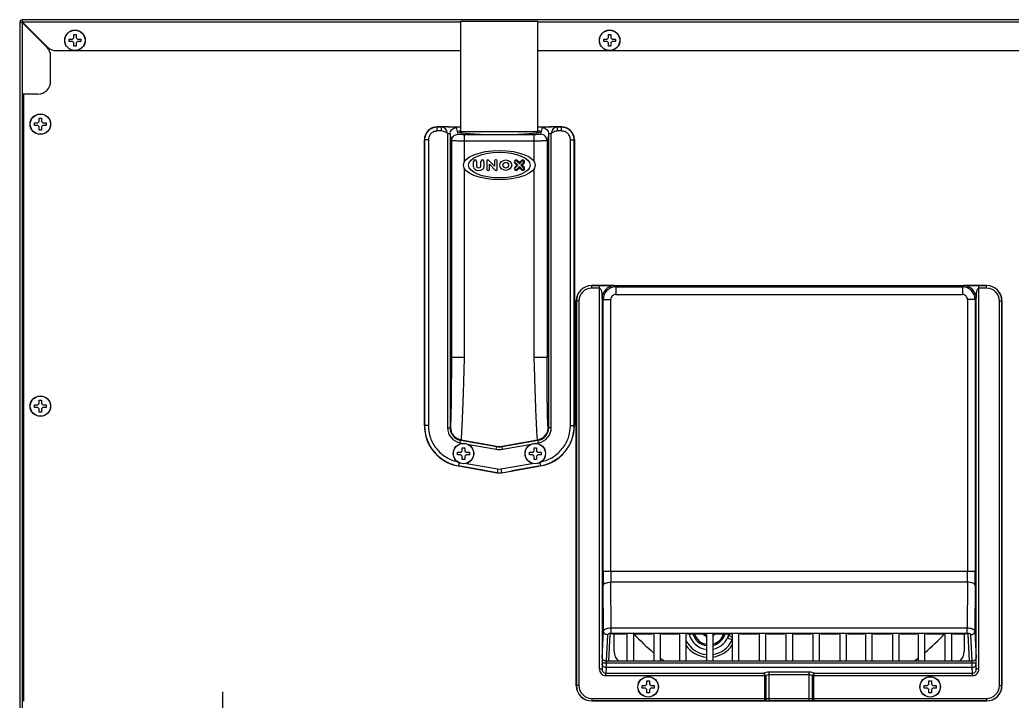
# Model space of a CAD drawing. Header units: millimetres. Extents: x 406 to 4339, y 342 to 2993.
# Drawn here: x 405.9 to 792.9, y 1710 to 1975.8 of the extents above; entities that cross this region are included whole.
import ezdxf

# ---------------------------------------------------------------- set-up
doc = ezdxf.new("R2010")
doc.units = ezdxf.units.MM
doc.header["$LTSCALE"] = 256.666667
doc.layers.get('0').update_dxf_attribs({"linetype": 'CONTINUOUS'})
doc.layers.add('ASSI', color=7, linetype='CONTINUOUS')
doc.layers.add('GEOM', color=7, linetype='CONTINUOUS')

msp = doc.modelspace()

# ---------------------------------------------------------------- linework, layer by layer
at = {"color": 7, "linetype": 'Continuous'}
for p, q in [((405.89, 1974.87), (405.89, 1574.67)), ((405.89, 1974.87), (406.08, 1974.87)), ((406.08, 1974.87), (406.71, 1974.87)), ((406.79, 1975.77), (406.79, 1975.58)), ((1004.99, 1975.77), (406.79, 1975.77)), ((406.79, 1975.58), (406.79, 1974.95)), ((416.43, 1965.13), (406.79, 1974.77)), ((406.89, 1974.87), (416.53, 1965.23)), ((577.89, 1931.79), (577.89, 1975.27)), ((577.89, 1975.27), (607.89, 1975.27)), ((607.89, 1931.79), (607.89, 1975.27)), ((426.89, 1968.77), (426.89, 1970.07)), ((426.89, 1970.07), (427.89, 1970.07)), ((427.89, 1970.07), (427.89, 1968.77)), ((635.39, 1968.77), (635.39, 1970.07)), ((635.39, 1970.07), (636.39, 1970.07)), ((636.39, 1970.07), (636.39, 1968.77)), ((425.09, 1967.27), (425.09, 1968.27)), ((425.09, 1968.27), (426.39, 1968.27)), ((426.39, 1967.27), (425.09, 1967.27)), ((426.39, 1968.27), (426.89, 1968.77)), ((426.89, 1966.77), (426.39, 1967.27)), ((426.89, 1965.47), (426.89, 1966.77)), ((427.89, 1968.77), (428.39, 1968.27)), ((428.39, 1967.27), (427.89, 1966.77)), ((427.89, 1966.77), (427.89, 1965.47)), ((428.39, 1968.27), (429.69, 1968.27)), ((429.69, 1967.27), (428.39, 1967.27)), ((429.69, 1968.27), (429.69, 1967.27)), ((633.59, 1967.27), (633.59, 1968.27)), ((633.59, 1968.27), (634.89, 1968.27)), ((634.89, 1967.27), (633.59, 1967.27)), ((634.89, 1968.27), (635.39, 1968.77)), ((635.39, 1966.77), (634.89, 1967.27)), ((635.39, 1965.47), (635.39, 1966.77)), ((636.39, 1968.77), (636.89, 1968.27)), ((636.89, 1967.27), (636.39, 1966.77)), ((636.39, 1966.77), (636.39, 1965.47)), ((636.89, 1968.27), (638.19, 1968.27)), ((638.19, 1967.27), (636.89, 1967.27)), ((638.19, 1968.27), (638.19, 1967.27)), ((420.06, 1963.77), (577.89, 1963.77)), ((427.89, 1965.47), (426.89, 1965.47)), ((607.89, 1963.77), (991.72, 1963.77)), ((636.39, 1965.47), (635.39, 1965.47)), ((417.89, 1951.77), (417.89, 1961.6)), ((407.17, 1946.77), (407.17, 1941.17)), ((412.89, 1946.77), (407.17, 1946.77)), ((407.39, 1941.17), (407.17, 1941.17)), ((407.39, 1709.97), (407.39, 1936.1)), ((411.59, 1934.57), (411.59, 1935.57)), ((411.59, 1935.57), (412.89, 1935.57)), ((412.89, 1935.57), (413.39, 1936.07)), ((413.39, 1936.07), (413.39, 1937.37)), ((413.39, 1937.37), (414.39, 1937.37)), ((414.39, 1937.37), (414.39, 1936.07)), ((414.39, 1936.07), (414.89, 1935.57)), ((414.89, 1935.57), (416.19, 1935.57)), ((416.19, 1935.57), (416.19, 1934.57)), ((412.89, 1934.57), (411.59, 1934.57)), ((413.39, 1934.07), (412.89, 1934.57)), ((413.39, 1932.77), (413.39, 1934.07)), ((414.39, 1932.77), (413.39, 1932.77)), ((414.89, 1934.57), (414.39, 1934.07)), ((414.39, 1934.07), (414.39, 1932.77)), ((416.19, 1934.57), (414.89, 1934.57)), ((572.66, 1934.03), (568.63, 1934.03)), ((573.17, 1934.1), (573.16, 1934.06)), ((612.61, 1934.1), (612.62, 1934.06)), ((617.15, 1934.03), (613.12, 1934.03)), ((582.83, 1918.42), (582.83, 1920.53)), ((584.03, 1920.53), (584.03, 1918.65)), ((585.69, 1918.65), (585.69, 1920.53)), ((586.89, 1920.53), (586.89, 1918.42)), ((587.98, 1920.72), (587.98, 1917.48)), ((588.42, 1921.13), (588.39, 1921.13)), ((591.01, 1918.7), (588.71, 1921.01)), ((589.01, 1917.48), (589.01, 1919.49)), ((589.01, 1919.49), (591.31, 1917.19)), ((591.01, 1920.72), (591.01, 1918.7)), ((591.63, 1921.13), (591.42, 1921.13)), ((592.04, 1917.48), (592.04, 1920.72)), ((598.88, 1919.93), (599.72, 1919.1)), ((600.14, 1919.1), (599.1, 1920.14)), ((599.66, 1920.71), (600.71, 1919.66)), ((600.71, 1920.09), (599.87, 1920.92)), ((601.54, 1920.92), (600.71, 1920.09)), ((600.71, 1919.66), (601.76, 1920.71)), ((602.32, 1920.14), (601.28, 1919.1)), ((601.7, 1919.1), (602.53, 1919.93)), ((588.39, 1917.07), (588.6, 1917.07)), ((591.6, 1917.07), (591.63, 1917.07)), ((599.72, 1919.1), (598.88, 1918.26)), ((599.1, 1918.05), (600.14, 1919.1)), ((600.71, 1918.53), (599.66, 1917.48)), ((599.87, 1917.27), (600.71, 1918.11)), ((601.76, 1917.48), (600.71, 1918.53)), ((600.71, 1918.11), (601.54, 1917.27)), ((601.28, 1919.1), (602.32, 1918.05)), ((602.53, 1918.26), (601.7, 1919.1)), ((413.39, 1826.1), (413.39, 1827.4)), ((413.39, 1827.4), (414.39, 1827.4)), ((414.39, 1827.4), (414.39, 1826.1)), ((411.59, 1824.6), (411.59, 1825.6)), ((411.59, 1825.6), (412.89, 1825.6)), ((412.89, 1824.6), (411.59, 1824.6)), ((412.89, 1825.6), (413.39, 1826.1)), ((413.39, 1824.1), (412.89, 1824.6)), ((413.39, 1822.8), (413.39, 1824.1)), ((414.39, 1822.8), (413.39, 1822.8)), ((414.39, 1826.1), (414.89, 1825.6)), ((414.89, 1824.6), (414.39, 1824.1)), ((414.39, 1824.1), (414.39, 1822.8)), ((414.89, 1825.6), (416.19, 1825.6)), ((416.19, 1824.6), (414.89, 1824.6)), ((416.19, 1825.6), (416.19, 1824.6)), ((577.89, 1807.1), (578.39, 1807.6)), ((578.39, 1807.6), (578.39, 1808.9)), ((578.39, 1808.9), (579.39, 1808.9)), ((579.39, 1808.9), (579.39, 1807.6)), ((579.39, 1807.6), (579.89, 1807.1)), ((605.89, 1807.1), (606.39, 1807.6)), ((606.39, 1807.6), (606.39, 1808.9)), ((606.39, 1808.9), (607.39, 1808.9)), ((607.39, 1808.9), (607.39, 1807.6)), ((607.39, 1807.6), (607.89, 1807.1)), ((576.59, 1806.1), (576.59, 1807.1)), ((576.59, 1807.1), (577.89, 1807.1)), ((577.89, 1806.1), (576.59, 1806.1)), ((578.39, 1805.6), (577.89, 1806.1)), ((578.39, 1804.3), (578.39, 1805.6)), ((579.39, 1804.3), (578.39, 1804.3)), ((579.89, 1806.1), (579.39, 1805.6)), ((579.39, 1805.6), (579.39, 1804.3)), ((579.89, 1807.1), (581.19, 1807.1)), ((581.19, 1806.1), (579.89, 1806.1)), ((581.19, 1807.1), (581.19, 1806.1)), ((604.59, 1806.1), (604.59, 1807.1)), ((604.59, 1807.1), (605.89, 1807.1)), ((605.89, 1806.1), (604.59, 1806.1)), ((606.39, 1805.6), (605.89, 1806.1)), ((606.39, 1804.3), (606.39, 1805.6)), ((607.39, 1804.3), (606.39, 1804.3)), ((607.89, 1806.1), (607.39, 1805.6)), ((607.39, 1805.6), (607.39, 1804.3)), ((607.89, 1807.1), (609.19, 1807.1)), ((609.19, 1806.1), (607.89, 1806.1)), ((609.19, 1807.1), (609.19, 1806.1)), ((648.59, 1715.1), (648.59, 1716.1)), ((648.59, 1716.1), (649.89, 1716.1)), ((649.89, 1715.1), (648.59, 1715.1)), ((649.89, 1716.1), (650.39, 1716.6)), ((650.39, 1714.6), (649.89, 1715.1)), ((650.39, 1716.6), (650.39, 1717.9)), ((650.39, 1717.9), (651.39, 1717.9)), ((650.39, 1713.3), (650.39, 1714.6)), ((651.39, 1717.9), (651.39, 1716.6)), ((651.39, 1716.6), (651.89, 1716.1)), ((651.89, 1715.1), (651.39, 1714.6)), ((651.39, 1714.6), (651.39, 1713.3)), ((651.89, 1716.1), (653.19, 1716.1)), ((653.19, 1715.1), (651.89, 1715.1)), ((653.19, 1716.1), (653.19, 1715.1)), ((758.59, 1716.1), (759.89, 1716.1)), ((758.59, 1715.1), (758.59, 1716.1)), ((759.89, 1715.1), (758.59, 1715.1)), ((759.89, 1716.1), (760.39, 1716.6)), ((760.39, 1714.6), (759.89, 1715.1)), ((760.39, 1717.9), (761.39, 1717.9)), ((760.39, 1716.6), (760.39, 1717.9)), ((760.39, 1713.3), (760.39, 1714.6)), ((761.39, 1717.9), (761.39, 1716.6)), ((761.39, 1716.6), (761.89, 1716.1)), ((761.89, 1715.1), (761.39, 1714.6)), ((761.39, 1714.6), (761.39, 1713.3)), ((761.89, 1716.1), (763.19, 1716.1)), ((763.19, 1715.1), (761.89, 1715.1)), ((763.19, 1716.1), (763.19, 1715.1)), ((651.39, 1713.3), (650.39, 1713.3)), ((761.39, 1713.3), (760.39, 1713.3))]:
    msp.add_line(p, q, dxfattribs=at)
at = {"color": 9, "linetype": 'Continuous'}
for p, q in [((406.79, 1974.77), (406.79, 1574.67)), ((577.89, 1974.87), (406.89, 1974.87)), ((1004.89, 1974.87), (607.89, 1974.87)), ((577.89, 1932.27), (607.89, 1932.27))]:
    msp.add_line(p, q, dxfattribs=at)
at = {"color": 4}
msp.add_line((484.89, 1713.67), (484.89, 1613.67), dxfattribs=at)
at = {"color": 7, "linetype": 'Continuous'}
for centre, radius, start, end in [((406.79, 1974.87), 0.9, 90, 180), ((406.79, 1974.87), 0.1, 90, 180), ((407.92, 1973.77), 1, 132.3426, 140.5326), ((412.89, 1961.6), 5, 0, 45), ((420.06, 1968.77), 5, 225, 270), ((412.89, 1951.77), 5, 270, 360), ((583.43, 1920.53), 0.6, 0, 180), ((586.29, 1920.53), 0.6, 0, 180), ((588.39, 1920.72), 0.41, 90, 180), ((588.42, 1920.72), 0.41, 45, 90), ((591.42, 1920.72), 0.41, 90, 180), ((591.63, 1920.72), 0.41, 0, 90), ((599.38, 1920.43), 0.7, 45, 225), ((599.38, 1920.43), 0.4, 45, 225), ((602.04, 1920.43), 0.7, 315, 135), ((602.04, 1920.43), 0.4, 315, 135), ((583.86, 1918.42), 1.03, 180, 234.4513), ((584.86, 1919.82), 2.75, 234.4513, 305.5487), ((584.55, 1918.65), 0.52, 180, 255.0288), ((584.86, 1919.81), 1.72, 255.0288, 284.9712), ((585.17, 1918.65), 0.52, 284.9712, 360), ((585.86, 1918.42), 1.03, 305.5487, 360), ((588.39, 1917.48), 0.41, 180, 270), ((588.6, 1917.48), 0.41, 270, 360), ((591.6, 1917.48), 0.41, 225, 270), ((591.63, 1917.48), 0.41, 270, 360), ((599.38, 1917.77), 0.7, 135, 315), ((599.38, 1917.77), 0.4, 135, 315), ((602.04, 1917.77), 0.7, 225, 45), ((602.04, 1917.77), 0.4, 225, 45)]:
    msp.add_arc(centre, radius, start, end, dxfattribs=at)
for centre, start_param, end_param in [((572.66, 1934.06), -1.570796, -0.034907), ((613.12, 1934.06), -3.106686, -1.570796)]:
    msp.add_ellipse(centre, major_axis=(0.5, 0), ratio=0.069927, start_param=start_param, end_param=end_param, dxfattribs=at)
for centre, major_axis, ratio in [((592.89, 1919.1), (14, 0), 0.407143), ((592.89, 1919.1), (12, 0), 0.416667), ((595.39, 1919.1), (2.32, 0), 0.875), ((595.39, 1919.1), (0, 1.12), 1)]:
    msp.add_ellipse(centre, major_axis=major_axis, ratio=ratio, dxfattribs=at)
for points in [[(406.08, 1974.87), (406.13, 1974.86), (406.36, 1974.82), (406.6, 1974.79), (406.79, 1974.77)], [(406.79, 1975.58), (406.8, 1975.53), (406.84, 1975.29), (406.87, 1975.06), (406.89, 1974.87)]]:
    msp.add_open_spline(points, degree=3, knots=[0, 0, 0, 0, 0.202336, 1, 1, 1, 1], dxfattribs=at)
for points in [[(406.71, 1974.87), (406.73, 1974.83), (406.76, 1974.8), (406.79, 1974.77)], [(406.79, 1974.95), (406.83, 1974.92), (406.86, 1974.9), (406.89, 1974.87)]]:
    msp.add_open_spline(points, degree=3, dxfattribs=at)
at = {"layer": 'ASSI', "color": 7, "linetype": 'Continuous'}
for centre in [(427.39, 1967.77), (635.89, 1967.77), (413.89, 1935.07), (413.89, 1825.1), (578.89, 1806.6), (606.89, 1806.6), (650.89, 1715.6), (760.89, 1715.6)]:
    msp.add_circle(centre, 4, dxfattribs=at)
at = {"layer": 'ASSI', "color": 9, "linetype": 'Continuous'}
for centre in [(427.39, 1967.77), (635.89, 1967.77), (413.89, 1935.07), (413.89, 1825.1), (578.89, 1806.6), (606.89, 1806.6), (650.89, 1715.6), (760.89, 1715.6)]:
    msp.add_circle(centre, 3.95, dxfattribs=at)
at = {"layer": 'ASSI', "color": 7, "linetype": 'Continuous'}
for start, end in [(214.9899, 264.7751), (277.8481, 325.3336)]:
    msp.add_arc((674.64, 1738.14), 11, start, end, dxfattribs=at)
at = {"layer": 'GEOM', "color": 9, "linetype": 'Continuous'}
for p, q in [((407.76, 1973.79), (407.97, 1973.79)), ((408.41, 1973.22), (408.42, 1973.34)), ((568.69, 1933.91), (568.63, 1934.03)), ((568.69, 1932.42), (568.69, 1933.91)), ((570.28, 1933.91), (568.69, 1933.91)), ((570.28, 1932.42), (568.69, 1932.42)), ((570.28, 1932.42), (570.28, 1933.91)), ((572.66, 1931.49), (572.66, 1816.7)), ((573.66, 1931.25), (573.66, 1816.7)), ((574.3, 1928.65), (573.66, 1931.25)), ((576.8, 1931.14), (576.16, 1933.74)), ((579.3, 1928.48), (579.3, 1930.97)), ((606.48, 1930.97), (579.3, 1930.97)), ((606.48, 1928.48), (606.48, 1930.97)), ((609.62, 1933.74), (608.98, 1931.14)), ((612.12, 1931.25), (611.47, 1928.65)), ((612.12, 1816.7), (612.12, 1931.25)), ((613.12, 1816.7), (613.12, 1931.49)), ((615.5, 1932.42), (615.5, 1933.91)), ((617.09, 1933.91), (615.5, 1933.91)), ((617.09, 1932.42), (615.5, 1932.42)), ((617.15, 1934.03), (617.09, 1933.91)), ((617.09, 1932.42), (617.09, 1933.91)), ((563.69, 1928.92), (563.64, 1929.03)), ((563.69, 1928.92), (563.69, 1817.56)), ((565.19, 1928.92), (563.69, 1928.92)), ((565.19, 1928.92), (565.19, 1817.56)), ((574.3, 1844.19), (574.3, 1928.65)), ((579.3, 1920.47), (579.3, 1928.48)), ((606.48, 1928.48), (579.3, 1928.48)), ((606.48, 1920.47), (606.48, 1928.48)), ((611.47, 1928.65), (611.47, 1844.19)), ((620.59, 1817.56), (620.59, 1928.92)), ((620.59, 1928.92), (622.09, 1928.92)), ((622.14, 1929.03), (622.09, 1928.92)), ((622.09, 1817.56), (622.09, 1928.92)), ((579.3, 1844.19), (579.3, 1917.72)), ((606.48, 1844.19), (606.48, 1917.72)), ((628.89, 1872.13), (628.91, 1872.11)), ((628.91, 1871.11), (628.91, 1872.11)), ((631.91, 1872.11), (628.91, 1872.11)), ((631.91, 1871.11), (628.91, 1871.11)), ((631.91, 1722.64), (631.91, 1872.11)), ((637.91, 1872.08), (638.34, 1871.64)), ((638.34, 1871.64), (638.34, 1868.64)), ((638.34, 1871.64), (773.44, 1871.64)), ((773.44, 1871.64), (773.87, 1872.08)), ((773.44, 1871.64), (773.44, 1868.64)), ((779.87, 1722.64), (779.87, 1872.11)), ((782.87, 1872.11), (779.87, 1872.11)), ((782.87, 1871.11), (779.87, 1871.11)), ((782.89, 1872.13), (782.87, 1872.11)), ((782.87, 1871.11), (782.87, 1872.11)), ((622.89, 1866.13), (622.91, 1866.11)), ((622.91, 1866.11), (622.91, 1716.11)), ((623.91, 1866.11), (622.91, 1866.11)), ((623.91, 1866.11), (623.91, 1716.11)), ((632.91, 1867.08), (632.91, 1722.64)), ((633.34, 1866.64), (632.91, 1867.08)), ((633.34, 1760.68), (633.34, 1866.64)), ((633.34, 1866.64), (636.34, 1866.64)), ((636.34, 1760.68), (636.34, 1866.64)), ((638.34, 1868.64), (773.44, 1868.64)), ((775.44, 1866.64), (775.44, 1760.68)), ((778.43, 1866.64), (775.44, 1866.64)), ((778.43, 1866.64), (778.87, 1867.08)), ((778.43, 1866.64), (778.43, 1760.68)), ((778.87, 1722.64), (778.87, 1867.08)), ((787.87, 1716.11), (787.87, 1866.11)), ((787.87, 1866.11), (788.87, 1866.11)), ((788.89, 1866.13), (788.87, 1866.11)), ((788.87, 1716.11), (788.87, 1866.11)), ((574.3, 1844.19), (579.3, 1844.19)), ((606.48, 1844.19), (611.47, 1844.19)), ((563.64, 1817.52), (563.69, 1817.56)), ((565.19, 1817.56), (563.69, 1817.56)), ((572.66, 1816.7), (573.66, 1816.7)), ((573.66, 1816.7), (573.84, 1816.86)), ((612.12, 1816.7), (611.94, 1816.86)), ((613.12, 1816.7), (612.12, 1816.7)), ((620.59, 1817.56), (622.09, 1817.56)), ((622.14, 1817.52), (622.09, 1817.56)), ((577.61, 1810.79), (577.79, 1811.78)), ((577.79, 1811.78), (577.97, 1811.93)), ((577.79, 1811.78), (591.85, 1809.3)), ((577.97, 1811.93), (591.85, 1809.49)), ((593.93, 1809.49), (607.81, 1811.93)), ((593.93, 1809.3), (607.99, 1811.78)), ((607.99, 1811.78), (607.81, 1811.93)), ((608.17, 1810.79), (607.99, 1811.78)), ((577.61, 1810.79), (578.8, 1810.58)), ((580.36, 1810.31), (591.67, 1808.31)), ((591.67, 1808.31), (591.85, 1809.3)), ((591.85, 1809.3), (591.85, 1809.49)), ((593.93, 1809.3), (593.93, 1809.49)), ((594.11, 1808.31), (593.93, 1809.3)), ((594.11, 1808.31), (605.42, 1810.31)), ((606.98, 1810.58), (608.17, 1810.79)), ((576.85, 1801.77), (576.91, 1801.82)), ((577.12, 1803.04), (576.91, 1801.82)), ((576.91, 1801.82), (592.02, 1799.15)), ((580.06, 1802.78), (592.28, 1800.63)), ((592.28, 1800.63), (592.02, 1799.15)), ((593.5, 1800.63), (605.72, 1802.78)), ((593.5, 1800.63), (593.76, 1799.15)), ((593.76, 1799.15), (608.87, 1801.82)), ((608.66, 1803.04), (608.87, 1801.82)), ((608.93, 1801.77), (608.87, 1801.82)), ((592.02, 1799.13), (592.02, 1799.15)), ((593.76, 1799.13), (593.76, 1799.15)), ((633.34, 1760.68), (778.43, 1760.68)), ((633.51, 1737.36), (633.37, 1755.19)), ((636.51, 1738.5), (636.37, 1756.46)), ((775.41, 1756.46), (636.37, 1756.46)), ((775.41, 1756.46), (775.27, 1738.5)), ((778.41, 1755.19), (778.27, 1737.36)), ((636.51, 1736.46), (636.51, 1738.5)), ((775.27, 1738.5), (636.51, 1738.5)), ((775.27, 1736.46), (775.27, 1738.5)), ((633, 1726.79), (633.51, 1737.36)), ((635.01, 1735.95), (634.52, 1725.74)), ((775.27, 1736.46), (636.51, 1736.46)), ((777.26, 1725.74), (776.77, 1735.95)), ((778.27, 1737.36), (778.78, 1726.79)), ((633, 1726.79), (633, 1725.01)), ((778.78, 1725.01), (778.78, 1726.79)), ((631.91, 1722.64), (632.91, 1722.64)), ((633, 1724.54), (632.91, 1722.64)), ((633, 1725.01), (778.78, 1725.01)), ((634.5, 1723.13), (634.39, 1720.94)), ((634.5, 1725.74), (634.5, 1725.01)), ((777.28, 1723.13), (634.5, 1723.13)), ((777.28, 1725.01), (777.28, 1725.74)), ((777.39, 1720.94), (777.28, 1723.13)), ((778.87, 1722.64), (778.78, 1724.54)), ((779.87, 1722.64), (778.87, 1722.64)), ((634.39, 1720), (634.39, 1720.94)), ((634.39, 1720.94), (696.04, 1720.94)), ((634.39, 1720), (696.29, 1720)), ((696.71, 1720.08), (696.29, 1720)), ((696.74, 1719.91), (696.3, 1719.91)), ((696.3, 1719.91), (696.3, 1710.11)), ((696.74, 1719.91), (696.74, 1711.13)), ((713.74, 1721.3), (698.04, 1721.3)), ((698.04, 1710.13), (698.04, 1721.3)), ((713.74, 1720.36), (698.04, 1720.36)), ((713.74, 1710.13), (713.74, 1721.3)), ((715.04, 1719.91), (715.48, 1719.91)), ((715.04, 1711.13), (715.04, 1719.91)), ((715.07, 1720.08), (715.48, 1720)), ((715.48, 1720), (777.39, 1720)), ((715.48, 1710.11), (715.48, 1719.91)), ((715.74, 1720.94), (777.39, 1720.94)), ((777.39, 1720), (777.39, 1720.94)), ((622.89, 1716.1), (622.91, 1716.11)), ((623.91, 1716.11), (622.91, 1716.11)), ((787.87, 1716.11), (788.87, 1716.11)), ((788.89, 1716.1), (788.87, 1716.11)), ((628.91, 1711.11), (628.91, 1710.11)), ((628.91, 1711.11), (696.3, 1711.11)), ((698.04, 1711.13), (713.74, 1711.13)), ((715.48, 1711.11), (782.87, 1711.11)), ((782.87, 1711.11), (782.87, 1710.11)), ((628.89, 1710.1), (628.91, 1710.11)), ((628.91, 1710.11), (696.3, 1710.11)), ((698.04, 1710.13), (713.74, 1710.13)), ((715.48, 1710.11), (782.87, 1710.11)), ((782.89, 1710.1), (782.87, 1710.11))]:
    msp.add_line(p, q, dxfattribs=at)
at = {"layer": 'GEOM', "color": 7, "linetype": 'Continuous'}
for p, q in [((407.39, 1936.1), (407.39, 1946.77)), ((573.19, 1934.1), (577.89, 1934.1)), ((607.89, 1934.1), (612.59, 1934.1)), ((563.64, 1817.52), (563.64, 1929.03)), ((622.14, 1929.03), (622.14, 1817.52)), ((628.89, 1872.13), (637.89, 1872.13)), ((637.92, 1872.15), (637.89, 1872.13)), ((637.92, 1872.15), (773.85, 1872.15)), ((773.85, 1872.15), (773.89, 1872.13)), ((773.89, 1872.13), (782.89, 1872.13)), ((622.89, 1716.1), (622.89, 1866.13)), ((788.89, 1866.13), (788.89, 1716.1)), ((587.24, 1799.94), (576.85, 1801.77)), ((587.72, 1799.87), (587.79, 1799.86)), ((592.02, 1799.13), (588.27, 1799.79)), ((593.76, 1799.13), (597.51, 1799.79)), ((598.06, 1799.87), (597.99, 1799.86)), ((608.93, 1801.77), (598.54, 1799.94)), ((635.56, 1725.74), (636.06, 1735.99)), ((637.06, 1736.33), (641.89, 1736.33)), ((637.64, 1729.34), (637.64, 1736.33)), ((642.64, 1736.07), (642.64, 1725.74)), ((645.14, 1736.07), (645.14, 1725.74)), ((645.89, 1736.33), (652.39, 1736.33)), ((653.14, 1736.07), (653.14, 1725.74)), ((655.64, 1736.07), (655.64, 1725.74)), ((656.39, 1736.33), (662.39, 1736.33)), ((663.14, 1736.07), (663.14, 1725.74)), ((665.64, 1736.07), (665.64, 1725.74)), ((666.39, 1736.33), (672.89, 1736.33)), ((673.64, 1736.07), (673.64, 1725.74)), ((676.14, 1736.07), (676.14, 1725.74)), ((676.89, 1736.33), (682.89, 1736.33)), ((682.15, 1735.14), (682.85, 1736.36)), ((683.64, 1736.07), (683.64, 1725.74)), ((686.14, 1736.07), (686.14, 1725.74)), ((686.89, 1736.33), (693.39, 1736.33)), ((694.14, 1736.07), (694.14, 1725.74)), ((696.64, 1736.07), (696.64, 1725.74)), ((697.39, 1736.33), (703.89, 1736.33)), ((704.64, 1736.07), (704.64, 1725.74)), ((707.14, 1736.07), (707.14, 1725.74)), ((707.89, 1736.33), (714.39, 1736.33)), ((715.14, 1736.07), (715.14, 1725.74)), ((717.64, 1736.07), (717.64, 1725.74)), ((718.39, 1736.33), (724.89, 1736.33)), ((725.64, 1736.07), (725.64, 1725.74)), ((728.14, 1736.07), (728.14, 1725.74)), ((728.89, 1736.33), (734.89, 1736.33)), ((735.64, 1736.07), (735.64, 1725.74)), ((738.14, 1736.07), (738.14, 1725.74)), ((738.89, 1736.33), (745.39, 1736.33)), ((746.14, 1736.07), (746.14, 1725.74)), ((748.64, 1736.07), (748.64, 1725.74)), ((749.39, 1736.33), (755.39, 1736.33)), ((756.14, 1736.07), (756.14, 1725.74)), ((758.64, 1736.07), (758.64, 1725.74)), ((759.39, 1736.33), (765.89, 1736.33)), ((766.64, 1736.07), (766.64, 1725.74)), ((769.14, 1736.07), (769.14, 1725.74)), ((769.89, 1736.33), (774.72, 1736.33)), ((774.14, 1736.33), (774.14, 1729.34)), ((776.22, 1725.74), (775.72, 1735.99)), ((634.52, 1725.74), (777.26, 1725.74)), ((696.72, 1710.1), (628.89, 1710.1)), ((697.69, 1710.11), (697.79, 1710.12)), ((713.51, 1710.12), (698.27, 1710.12)), ((714.09, 1710.11), (713.99, 1710.12)), ((782.89, 1710.1), (715.06, 1710.1))]:
    msp.add_line(p, q, dxfattribs=at)
for centre, radius, start, end in [((410.39, 1970.97), 3, 129.5855, 132.2939), ((573.19, 1933.8), 0.3, 90, 126.3688), ((612.59, 1933.8), 0.3, 53.6312, 90), ((705.89, 1792.27), 82.5, 222.781, 230.1752), ((674.64, 1738.14), 10, 205.4075, 264.2257), ((674.64, 1738.14), 8, 193.1404, 262.8091), ((674.64, 1738.14), 3, 217.172, 250.5153), ((674.64, 1738.14), 2.5, 226.5465, 246.3331), ((674.64, 1738.14), 3, 300.0018, 322.8282), ((674.64, 1738.14), 8, 280.8695, 346.8596), ((674.64, 1738.14), 10, 278.6798, 334.3042), ((683.01, 1734.64), 1, 157.3443, 177.9893), ((705.89, 1792.27), 62.34, 247.4814, 249.0889), ((674.64, 1738.14), 8.07, 337.3443, 338.2504), ((705.89, 1792.27), 82.5, 309.8677, 317.2292), ((642.64, 1729.34), 5, 180, 226.1047), ((705.89, 1792.27), 82.5, 232.4444, 233.9001), ((705.89, 1792.27), 82.5, 306.1866, 307.6111), ((769.14, 1729.34), 5, 313.8953, 360)]:
    msp.add_arc(centre, radius, start, end, dxfattribs=at)
at = {"layer": 'GEOM', "color": 9, "linetype": 'Continuous'}
for centre, radius, start, end in [((628.91, 1866.11), 6, 90.0006, 179.9994), ((628.91, 1866.12), 5, 89.9965, 180.0035), ((637.91, 1867.08), 5, 90.021, 179.979), ((638.34, 1866.64), 5, 90.0113, 179.9887), ((773.43, 1866.64), 5, 0.0113, 89.9887), ((773.87, 1867.08), 5, 0.021, 89.979), ((782.87, 1866.11), 6, 0.0006, 89.9994), ((782.87, 1866.12), 5, 359.9965, 90.0035), ((638.34, 1866.64), 2, 89.9966, 180.0034), ((773.44, 1866.64), 2, 359.9966, 90.0034), ((579.68, 1817.56), 15.99, 179.9981, 260.002), ((578.66, 1816.7), 6, 179.9979, 260.0021), ((578.66, 1816.7), 5, 179.9932, 260.0069), ((578.84, 1816.86), 5, 180.0169, 259.9831), ((606.94, 1816.86), 5, 280.0169, 359.9831), ((607.12, 1816.7), 5, 279.9931, 0.0069), ((607.12, 1816.7), 6, 279.9979, 0.0021), ((606.1, 1817.56), 15.99, 279.9981, 0.002), ((592.89, 1815.26), 7.05, 260.0772, 279.9228), ((592.89, 1815.44), 6.05, 260.0786, 279.9214), ((592.89, 1815.25), 6.04, 260.0756, 279.9246), ((592.89, 1804.1), 3.52, 260.0765, 279.9235), ((592.89, 1804.11), 5.04, 260.0793, 279.9203), ((1299.1, 1760.51), 665.75, 179.9853, 180.45813), ((1030.3, 1760.55), 393.95, 179.9809, 180.5956), ((361.69, 1760.65), 413.74, 359.4191, 0.0044), ((79.24, 1760.64), 699.2, 359.55318, 0.00339), ((674.64, 1738.14), 6.54, 196.1056, 261.1624), ((674.64, 1738.14), 6.04, 197.4569, 260.4309), ((674.64, 1738.14), 6.54, 283.3393, 343.894), ((674.64, 1738.14), 6.04, 284.4584, 342.5443), ((705.89, 1792.27), 61.32, 247.4959, 248.7252), ((695.71, 1719.81), 1.03, 5.3114, 15.1158), ((716.07, 1719.81), 1.03, 164.8845, 174.6892), ((628.91, 1716.11), 6, 180.0006, 269.9994), ((628.91, 1716.11), 5, 179.9965, 270.0035), ((782.87, 1716.11), 6, 270.0006, 359.9994), ((782.87, 1716.11), 5, 269.9965, 0.0035)]:
    msp.add_arc(centre, radius, start, end, dxfattribs=at)
at = {"layer": 'GEOM', "color": 7, "linetype": 'Continuous'}
for centre, major_axis, ratio, start_param, end_param in [((568.64, 1929.01), (-2.24, 4.49), 0.996959, -0.461944, 1.106418), ((592.89, 1932.17), (16, 0), 0.069927, 2.78959, 6.635188), ((617.14, 1929.01), (2.24, 4.49), 0.996959, -1.106418, 0.461944), ((628.89, 1866.13), (-4.24, 4.24), 0.999695, -0.785246, 0.785246), ((782.89, 1866.13), (4.24, 4.24), 0.999695, -0.785246, 0.785246), ((579.65, 1817.53), (12.27, 10.3), 0.998963, 2.443972, 3.839213), ((606.13, 1817.53), (12.27, -10.3), 0.998963, -0.697621, 0.697621), ((587.24, 1799.96), (0.5, -0.088), 0.034389, -1.564725, -0.255728), ((588.27, 1799.77), (0.5, -0.088), 0.034389, 1.576867, 2.885864), ((597.51, 1799.77), (0.5, 0.088), 0.034389, 0.255728, 1.564725), ((598.54, 1799.96), (0.5, 0.088), 0.034389, -2.885864, -1.576867), ((592.89, 1804.06), (0, -5), 0.999372, -0.174426, 0.174426), ((637.06, 1735.99), (1, 0), 0.343317, 1.570065, 3.125043), ((641.89, 1736.08), (0.75, -0.001), 0.343115, 0.000406, 1.574244), ((645.89, 1736.08), (0.75, 0.001), 0.343115, 1.567349, 3.141187), ((652.39, 1736.08), (0.75, -0.001), 0.343115, 0.000406, 1.574244), ((656.39, 1736.08), (0.75, 0.001), 0.343115, 1.567349, 3.141187), ((662.39, 1736.08), (0.75, -0.001), 0.343115, 0.000406, 1.574244), ((666.39, 1736.08), (0.75, 0.001), 0.343115, 1.567349, 3.141187), ((672.89, 1736.08), (0.75, -0.001), 0.343115, 0.000406, 1.574244), ((676.89, 1736.08), (0.75, 0.001), 0.343115, 1.567349, 3.141187), ((682.89, 1736.08), (0.75, -0.001), 0.343115, 0.000406, 1.574244), ((686.89, 1736.08), (0.75, 0.001), 0.343115, 1.567349, 3.141187), ((693.39, 1736.08), (0.75, -0.001), 0.343115, 0.000406, 1.574244), ((697.39, 1736.08), (0.75, 0.001), 0.343115, 1.567349, 3.141187), ((703.89, 1736.08), (0.75, -0.001), 0.343115, 0.000406, 1.574244), ((707.89, 1736.08), (0.75, 0.001), 0.343115, 1.567349, 3.141187), ((714.39, 1736.08), (0.75, -0.001), 0.343115, 0.000406, 1.574244), ((718.39, 1736.08), (0.75, 0.001), 0.343115, 1.567349, 3.141187), ((724.89, 1736.08), (0.75, -0.001), 0.343115, 0.000406, 1.574244), ((728.89, 1736.08), (0.75, 0.001), 0.343115, 1.567349, 3.141187), ((734.89, 1736.08), (0.75, -0.001), 0.343115, 0.000406, 1.574244), ((738.89, 1736.08), (0.75, 0.001), 0.343115, 1.567349, 3.141187), ((745.39, 1736.08), (0.75, -0.001), 0.343115, 0.000406, 1.574244), ((749.39, 1736.08), (0.75, 0.001), 0.343115, 1.567349, 3.141187), ((755.39, 1736.08), (0.75, -0.001), 0.343115, 0.000406, 1.574244), ((759.39, 1736.08), (0.75, 0.001), 0.343115, 1.567349, 3.141187), ((765.89, 1736.08), (0.75, -0.001), 0.343115, 0.000406, 1.574244), ((769.89, 1736.08), (0.75, 0.001), 0.343115, 1.567349, 3.141187), ((774.72, 1735.99), (1, 0), 0.343317, 0.01655, 1.571528), ((634.53, 1727.33), (0.08, 1.59), 0.939566, -3.108048, -3.096564), ((777.25, 1727.33), (-0.08, 1.59), 0.939566, -3.186621, -3.175137), ((628.89, 1716.1), (4.24, 4.24), 0.999695, -3.926839, -2.356347), ((782.89, 1716.1), (-4.24, 4.24), 0.999695, -3.926839, -2.356347), ((696.72, 1710.11), (1, 0), 0.017455, -1.570796, -0.261799), ((698.27, 1710.11), (0.5, 0), 0.017455, 1.570796, 2.879793), ((713.51, 1710.11), (0.5, 0), 0.017455, 0.261799, 1.570796), ((715.06, 1710.11), (1, 0), 0.017455, -2.879793, -1.570796)]:
    msp.add_ellipse(centre, major_axis=major_axis, ratio=ratio, start_param=start_param, end_param=end_param, dxfattribs=at)
at = {"layer": 'GEOM', "color": 9, "linetype": 'Continuous'}
for points, knots in [([(568.69, 1933.91), (568.04, 1933.91), (566.72, 1933.65), (565.06, 1932.54), (563.95, 1930.88), (563.69, 1929.57), (563.69, 1928.92)], [0, 0, 0, 0, 0.250009, 0.500021, 0.750021, 1, 1, 1, 1]), ([(568.69, 1932.42), (568.23, 1932.42), (567.31, 1932.24), (566.15, 1931.46), (565.37, 1930.29), (565.19, 1929.37), (565.19, 1928.92)], [0, 0, 0, 0, 0.249995, 0.499989, 0.749989, 1, 1, 1, 1]), ([(576.16, 1933.74), (576.15, 1933.76), (576.09, 1933.79), (575.98, 1933.81), (575.79, 1933.85), (575.54, 1933.87), (575.23, 1933.9), (574.73, 1933.93), (574, 1933.96), (573.05, 1933.98), (571.8, 1933.98), (570.87, 1933.95), (570.28, 1933.91)], [0, 0, 0, 0, 0.009618, 0.03007, 0.061815, 0.104399, 0.157031, 0.218673, 0.36386, 0.528181, 0.698171, 1, 1, 1, 1]), ([(572.66, 1931.49), (572.58, 1931.8), (572.41, 1932.42), (571.93, 1933.23), (571.18, 1933.78), (570.58, 1933.91), (570.28, 1933.91)], [0, 0, 0, 0, 0.266597, 0.516786, 0.757053, 1, 1, 1, 1]), ([(572.66, 1931.49), (572.47, 1931.6), (571.75, 1932.05), (570.92, 1932.42), (570.28, 1932.42)], [0, 0, 0, 0, 0.252076, 1, 1, 1, 1]), ([(572.66, 1931.49), (572.78, 1931.49), (573.02, 1931.48), (573.34, 1931.43), (573.54, 1931.37), (573.65, 1931.29), (573.66, 1931.25)], [0, 0, 0, 0, 0.36209, 0.670489, 0.886064, 1, 1, 1, 1]), ([(573.66, 1931.25), (573.66, 1931.57), (573.79, 1932.23), (574.34, 1933.05), (575.17, 1933.61), (575.83, 1933.74), (576.16, 1933.74)], [0, 0, 0, 0, 0.249694, 0.499627, 0.749778, 1, 1, 1, 1]), ([(574.3, 1928.65), (574.3, 1928.97), (574.44, 1929.63), (574.99, 1930.46), (575.82, 1931.01), (576.48, 1931.14), (576.8, 1931.14)], [0, 0, 0, 0, 0.249694, 0.499627, 0.749779, 1, 1, 1, 1]), ([(579.3, 1930.97), (578.99, 1930.97), (578.53, 1930.98), (577.94, 1931), (577.57, 1931.02), (577.26, 1931.04), (577.03, 1931.07), (576.89, 1931.1), (576.83, 1931.12), (576.81, 1931.14), (576.8, 1931.14)], [0, 0, 0, 0, 0.376401, 0.546845, 0.69678, 0.820669, 0.914044, 0.973799, 0.990764, 1, 1, 1, 1]), ([(608.98, 1931.14), (608.97, 1931.14), (608.95, 1931.12), (608.89, 1931.1), (608.74, 1931.07), (608.51, 1931.04), (608.21, 1931.02), (607.83, 1931), (607.25, 1930.98), (606.79, 1930.97), (606.48, 1930.97)], [0, 0, 0, 0, 0.009236, 0.026201, 0.085956, 0.179331, 0.30322, 0.453155, 0.623599, 1, 1, 1, 1]), ([(611.47, 1928.65), (611.47, 1928.97), (611.34, 1929.63), (610.79, 1930.46), (609.96, 1931.01), (609.3, 1931.14), (608.98, 1931.14)], [0, 0, 0, 0, 0.249694, 0.499627, 0.749779, 1, 1, 1, 1]), ([(615.5, 1933.91), (614.91, 1933.95), (613.98, 1933.98), (612.73, 1933.98), (611.78, 1933.96), (611.05, 1933.93), (610.54, 1933.9), (610.24, 1933.87), (609.99, 1933.85), (609.8, 1933.81), (609.69, 1933.79), (609.63, 1933.76), (609.62, 1933.74)], [0, 0, 0, 0, 0.301829, 0.471819, 0.63614, 0.781327, 0.842969, 0.895601, 0.938185, 0.96993, 0.990382, 1, 1, 1, 1]), ([(609.62, 1933.74), (609.95, 1933.74), (610.6, 1933.61), (611.43, 1933.05), (611.99, 1932.23), (612.12, 1931.57), (612.12, 1931.25)], [0, 0, 0, 0, 0.250222, 0.500373, 0.750306, 1, 1, 1, 1]), ([(612.12, 1931.25), (612.13, 1931.29), (612.24, 1931.37), (612.44, 1931.43), (612.76, 1931.48), (612.99, 1931.49), (613.12, 1931.49)], [0, 0, 0, 0, 0.113936, 0.329511, 0.63791, 1, 1, 1, 1]), ([(615.5, 1933.91), (615.2, 1933.91), (614.6, 1933.78), (613.85, 1933.23), (613.37, 1932.42), (613.2, 1931.8), (613.12, 1931.49)], [0, 0, 0, 0, 0.242954, 0.483227, 0.733414, 1, 1, 1, 1]), ([(615.5, 1932.42), (615.28, 1932.42), (614.42, 1932.29), (613.67, 1931.83), (613.12, 1931.49)], [0, 0, 0, 0, 0.250366, 1, 1, 1, 1]), ([(622.09, 1928.92), (622.08, 1929.57), (621.83, 1930.88), (620.71, 1932.54), (619.06, 1933.65), (617.74, 1933.91), (617.09, 1933.91)], [0, 0, 0, 0, 0.249979, 0.499979, 0.749991, 1, 1, 1, 1]), ([(620.59, 1928.92), (620.59, 1929.37), (620.41, 1930.29), (619.63, 1931.46), (618.47, 1932.24), (617.55, 1932.42), (617.09, 1932.42)], [0, 0, 0, 0, 0.250011, 0.500011, 0.750005, 1, 1, 1, 1]), ([(579.3, 1928.48), (578.98, 1928.48), (578.35, 1928.48), (577.43, 1928.49), (576.59, 1928.51), (575.84, 1928.53), (575.3, 1928.55), (574.94, 1928.57), (574.72, 1928.58), (574.56, 1928.6), (574.43, 1928.61), (574.35, 1928.63), (574.31, 1928.64), (574.3, 1928.65)], [0, 0, 0, 0, 0.192665, 0.378079, 0.549285, 0.699859, 0.824166, 0.87498, 0.917583, 0.951589, 0.976708, 0.992777, 1, 1, 1, 1]), ([(611.47, 1928.65), (611.47, 1928.64), (611.43, 1928.63), (611.35, 1928.61), (611.22, 1928.6), (611.06, 1928.58), (610.84, 1928.57), (610.48, 1928.55), (609.94, 1928.53), (609.19, 1928.51), (608.35, 1928.49), (607.43, 1928.48), (606.8, 1928.48), (606.48, 1928.48)], [0, 0, 0, 0, 0.007223, 0.023292, 0.048411, 0.082417, 0.125021, 0.175835, 0.300141, 0.450715, 0.621922, 0.807335, 1, 1, 1, 1]), ([(637.91, 1872.08), (637.9, 1872.08), (637.88, 1872.08), (637.83, 1872.09), (637.75, 1872.09), (637.64, 1872.09), (637.51, 1872.1), (637.29, 1872.1), (636.98, 1872.1), (636.58, 1872.11), (636.17, 1872.11), (635.75, 1872.11), (635.19, 1872.11), (634.48, 1872.11), (633.62, 1872.11), (632.77, 1872.11), (632.19, 1872.11), (631.91, 1872.11)], [0, 0, 0, 0, 0.003086, 0.01111, 0.024243, 0.042372, 0.065063, 0.091596, 0.152724, 0.219706, 0.289033, 0.359211, 0.429694, 0.571174, 0.713658, 0.856845, 1, 1, 1, 1]), ([(631.91, 1871.11), (632.25, 1871.11), (632.59, 1870.47), (632.72, 1869.81), (632.79, 1869.26), (632.83, 1868.7), (632.85, 1868.23), (632.87, 1867.86), (632.88, 1867.58), (632.89, 1867.36), (632.9, 1867.19), (632.9, 1867.11), (632.91, 1867.08)], [0, 0, 0, 0, 0.239049, 0.365869, 0.494395, 0.623956, 0.753915, 0.818833, 0.883491, 0.947254, 0.97779, 1, 1, 1, 1]), ([(779.87, 1872.11), (779.59, 1872.11), (779.01, 1872.11), (778.16, 1872.11), (777.3, 1872.11), (776.59, 1872.11), (776.03, 1872.11), (775.61, 1872.11), (775.2, 1872.11), (774.8, 1872.1), (774.49, 1872.1), (774.27, 1872.1), (774.14, 1872.09), (774.03, 1872.09), (773.95, 1872.09), (773.9, 1872.08), (773.88, 1872.08), (773.87, 1872.08)], [0, 0, 0, 0, 0.143155, 0.286343, 0.42883, 0.570312, 0.640795, 0.710972, 0.780299, 0.84728, 0.908407, 0.93494, 0.95763, 0.975758, 0.98889, 0.996914, 1, 1, 1, 1]), ([(778.87, 1867.08), (778.88, 1867.11), (778.88, 1867.19), (778.89, 1867.35), (778.9, 1867.58), (778.91, 1867.86), (778.93, 1868.23), (778.95, 1868.7), (778.99, 1869.26), (779.06, 1869.81), (779.19, 1870.47), (779.53, 1871.11), (779.87, 1871.11)], [0, 0, 0, 0, 0.022109, 0.052642, 0.11641, 0.181074, 0.245999, 0.375973, 0.50555, 0.63409, 0.760925, 1, 1, 1, 1]), ([(573.84, 1816.86), (573.86, 1816.87), (573.87, 1816.93), (573.89, 1817.04), (573.91, 1817.23), (573.94, 1817.47), (573.96, 1817.79), (573.99, 1818.33), (574.03, 1819.15), (574.07, 1820.32), (574.1, 1821.72), (574.14, 1823.32), (574.17, 1825.13), (574.2, 1827.11), (574.24, 1830.04), (574.27, 1834.01), (574.3, 1839), (574.3, 1842.44), (574.3, 1844.19)], [0, 0, 0, 0, 0.002081, 0.006456, 0.013181, 0.022254, 0.033658, 0.047367, 0.081555, 0.12447, 0.175674, 0.234645, 0.300788, 0.373445, 0.451903, 0.623161, 0.808121, 1, 1, 1, 1]), ([(577.97, 1811.93), (577.99, 1811.95), (578, 1812.02), (578.03, 1812.16), (578.06, 1812.37), (578.09, 1812.66), (578.12, 1813.03), (578.17, 1813.66), (578.23, 1814.64), (578.31, 1816.01), (578.39, 1817.66), (578.48, 1819.55), (578.57, 1821.67), (578.66, 1824.01), (578.79, 1827.48), (578.95, 1832.15), (579.13, 1838.06), (579.25, 1842.12), (579.3, 1844.19)], [0, 0, 0, 0, 0.002065, 0.00644, 0.013162, 0.022226, 0.033613, 0.047297, 0.081413, 0.124237, 0.175339, 0.234211, 0.300269, 0.372867, 0.451301, 0.622629, 0.807808, 1, 1, 1, 1]), ([(607.81, 1811.93), (607.79, 1811.95), (607.78, 1812.02), (607.75, 1812.16), (607.72, 1812.37), (607.69, 1812.66), (607.66, 1813.03), (607.61, 1813.66), (607.55, 1814.64), (607.47, 1816.01), (607.39, 1817.66), (607.3, 1819.55), (607.21, 1821.67), (607.12, 1824.01), (606.99, 1827.48), (606.83, 1832.15), (606.65, 1838.06), (606.53, 1842.12), (606.48, 1844.19)], [0, 0, 0, 0, 0.002065, 0.00644, 0.013162, 0.022226, 0.033613, 0.047297, 0.081413, 0.124237, 0.175339, 0.234211, 0.300269, 0.372867, 0.451301, 0.622629, 0.807808, 1, 1, 1, 1]), ([(611.94, 1816.86), (611.92, 1816.87), (611.91, 1816.93), (611.89, 1817.04), (611.87, 1817.23), (611.84, 1817.47), (611.82, 1817.79), (611.79, 1818.33), (611.75, 1819.15), (611.71, 1820.32), (611.68, 1821.72), (611.64, 1823.32), (611.61, 1825.13), (611.58, 1827.11), (611.54, 1830.04), (611.51, 1834.01), (611.48, 1839), (611.47, 1842.44), (611.47, 1844.19)], [0, 0, 0, 0, 0.002081, 0.006456, 0.013181, 0.022254, 0.033658, 0.047367, 0.081555, 0.12447, 0.175675, 0.234645, 0.300788, 0.373445, 0.451903, 0.623161, 0.808121, 1, 1, 1, 1]), ([(565.19, 1817.56), (565.19, 1815.95), (565.74, 1812.69), (568.13, 1808.37), (571.81, 1805.07), (574.86, 1803.8), (576.44, 1803.44)], [0, 0, 0, 0, 0.25, 0.499998, 0.749996, 1, 1, 1, 1]), ([(609.34, 1803.44), (610.92, 1803.8), (613.97, 1805.07), (617.65, 1808.37), (620.04, 1812.69), (620.59, 1815.95), (620.59, 1817.56)], [0, 0, 0, 0, 0.250004, 0.500002, 0.75, 1, 1, 1, 1]), ([(633.37, 1755.19), (633.37, 1755.27), (633.42, 1755.45), (633.61, 1755.69), (633.9, 1755.91), (634.43, 1756.17), (635.27, 1756.39), (635.98, 1756.45), (636.37, 1756.46)], [0, 0, 0, 0, 0.073085, 0.15789, 0.260097, 0.381001, 0.670957, 1, 1, 1, 1]), ([(778.41, 1755.19), (778.41, 1755.27), (778.36, 1755.45), (778.17, 1755.69), (777.88, 1755.91), (777.35, 1756.17), (776.51, 1756.39), (775.79, 1756.45), (775.41, 1756.46)], [0, 0, 0, 0, 0.073085, 0.15789, 0.260097, 0.381001, 0.670957, 1, 1, 1, 1]), ([(636.51, 1738.5), (636.13, 1738.5), (635.42, 1738.45), (634.58, 1738.25), (634.05, 1738.01), (633.76, 1737.82), (633.57, 1737.61), (633.51, 1737.44), (633.51, 1737.36)], [0, 0, 0, 0, 0.335548, 0.629246, 0.750155, 0.850721, 0.932009, 1, 1, 1, 1]), ([(778.27, 1737.36), (778.27, 1737.44), (778.21, 1737.61), (778.02, 1737.82), (777.73, 1738.01), (777.2, 1738.25), (776.36, 1738.45), (775.65, 1738.5), (775.27, 1738.5)], [0, 0, 0, 0, 0.067991, 0.149279, 0.249845, 0.370754, 0.664452, 1, 1, 1, 1]), ([(635.01, 1735.95), (634.82, 1735.95), (634.43, 1736.03), (633.93, 1736.34), (633.59, 1736.81), (633.51, 1737.18), (633.51, 1737.36)], [0, 0, 0, 0, 0.256882, 0.510066, 0.757369, 1, 1, 1, 1]), ([(636.51, 1736.46), (636.32, 1736.46), (635.96, 1736.44), (635.55, 1736.35), (635.28, 1736.24), (635.11, 1736.15), (635.01, 1736.03), (635.01, 1735.95)], [0, 0, 0, 0, 0.34337, 0.641839, 0.763146, 0.86238, 1, 1, 1, 1]), ([(776.77, 1735.95), (776.77, 1736.03), (776.67, 1736.15), (776.5, 1736.24), (776.23, 1736.35), (775.81, 1736.44), (775.46, 1736.46), (775.27, 1736.46)], [0, 0, 0, 0, 0.13762, 0.236854, 0.358161, 0.65663, 1, 1, 1, 1]), ([(776.77, 1735.95), (776.96, 1735.95), (777.35, 1736.03), (777.85, 1736.34), (778.19, 1736.81), (778.27, 1737.18), (778.27, 1737.36)], [0, 0, 0, 0, 0.256882, 0.510066, 0.757369, 1, 1, 1, 1]), ([(631.91, 1722.64), (631.91, 1722.31), (632.03, 1721.63), (632.56, 1720.75), (633.38, 1720.14), (634.06, 1720), (634.39, 1720)], [0, 0, 0, 0, 0.250319, 0.500443, 0.750301, 1, 1, 1, 1]), ([(632.91, 1722.64), (632.91, 1722.23), (633.11, 1721.58), (633.76, 1721.04), (634.18, 1720.93), (634.39, 1720.94)], [0, 0, 0, 0, 0.494273, 0.746624, 1, 1, 1, 1]), ([(633, 1725.01), (633, 1724.96), (633, 1724.8), (633, 1724.64), (633, 1724.54)], [0, 0, 0, 0, 0.319989, 1, 1, 1, 1]), ([(634.5, 1723.13), (634.3, 1723.13), (633.91, 1723.2), (633.42, 1723.51), (633.08, 1723.98), (633, 1724.36), (633, 1724.54)], [0, 0, 0, 0, 0.256882, 0.510066, 0.757369, 1, 1, 1, 1]), ([(634.5, 1725.01), (634.5, 1724.81), (634.5, 1724.18), (634.5, 1723.56), (634.5, 1723.13)], [0, 0, 0, 0, 0.320002, 1, 1, 1, 1]), ([(777.28, 1723.13), (777.28, 1723.23), (777.28, 1723.85), (777.28, 1724.48), (777.28, 1725.01)], [0, 0, 0, 0, 0.155734, 1, 1, 1, 1]), ([(777.28, 1723.13), (777.48, 1723.13), (777.86, 1723.2), (778.36, 1723.51), (778.7, 1723.98), (778.78, 1724.36), (778.78, 1724.54)], [0, 0, 0, 0, 0.256882, 0.510066, 0.757369, 1, 1, 1, 1]), ([(777.39, 1720.94), (777.6, 1720.93), (778.02, 1721.04), (778.67, 1721.58), (778.87, 1722.23), (778.87, 1722.64)], [0, 0, 0, 0, 0.253376, 0.505727, 1, 1, 1, 1]), ([(777.39, 1720), (777.72, 1720), (778.4, 1720.14), (779.22, 1720.75), (779.75, 1721.63), (779.87, 1722.31), (779.87, 1722.64)], [0, 0, 0, 0, 0.249699, 0.499557, 0.749681, 1, 1, 1, 1]), ([(778.78, 1724.54), (778.78, 1724.56), (778.78, 1724.72), (778.78, 1724.88), (778.78, 1725.01)], [0, 0, 0, 0, 0.155781, 1, 1, 1, 1]), ([(698.04, 1721.3), (697.66, 1721.3), (696.98, 1721.25), (696.31, 1721.07), (696.04, 1720.94)], [0, 0, 0, 0, 0.554711, 1, 1, 1, 1]), ([(696.71, 1720.08), (696.65, 1720.27), (696.48, 1720.61), (696.19, 1720.87), (696.04, 1720.94)], [0, 0, 0, 0, 0.545436, 1, 1, 1, 1]), ([(696.04, 1720.94), (696.07, 1720.89), (696.13, 1720.77), (696.23, 1720.46), (696.28, 1720.19), (696.29, 1720)], [0, 0, 0, 0, 0.167664, 0.401949, 1, 1, 1, 1]), ([(698.04, 1720.36), (697.77, 1720.36), (697.3, 1720.29), (696.88, 1720.05), (696.74, 1719.91)], [0, 0, 0, 0, 0.559342, 1, 1, 1, 1]), ([(715.74, 1720.94), (715.47, 1721.07), (714.8, 1721.25), (714.12, 1721.3), (713.74, 1721.3)], [0, 0, 0, 0, 0.445285, 1, 1, 1, 1]), ([(715.04, 1719.91), (714.9, 1720.05), (714.47, 1720.29), (714, 1720.36), (713.74, 1720.36)], [0, 0, 0, 0, 0.440652, 1, 1, 1, 1]), ([(715.74, 1720.94), (715.59, 1720.87), (715.3, 1720.61), (715.13, 1720.27), (715.07, 1720.08)], [0, 0, 0, 0, 0.454562, 1, 1, 1, 1]), ([(715.48, 1720), (715.5, 1720.19), (715.55, 1720.46), (715.65, 1720.77), (715.71, 1720.89), (715.74, 1720.94)], [0, 0, 0, 0, 0.598079, 0.83236, 1, 1, 1, 1]), ([(696.3, 1711.11), (696.35, 1711.11), (696.49, 1711.12), (696.64, 1711.12), (696.74, 1711.13)], [0, 0, 0, 0, 0.298803, 1, 1, 1, 1]), ([(696.74, 1711.13), (696.82, 1711.13), (697.25, 1711.13), (697.68, 1711.13), (698.04, 1711.13)], [0, 0, 0, 0, 0.183508, 1, 1, 1, 1]), ([(696.74, 1711.13), (696.74, 1710.88), (696.87, 1710.49), (697.26, 1710.19), (697.49, 1710.13), (697.6, 1710.13)], [0, 0, 0, 0, 0.519326, 0.765052, 1, 1, 1, 1]), ([(713.74, 1711.13), (713.87, 1711.13), (714.31, 1711.13), (714.74, 1711.13), (715.04, 1711.13)], [0, 0, 0, 0, 0.298861, 1, 1, 1, 1]), ([(715.04, 1711.13), (715.04, 1710.88), (714.91, 1710.49), (714.52, 1710.19), (714.29, 1710.13), (714.18, 1710.13)], [0, 0, 0, 0, 0.519326, 0.765052, 1, 1, 1, 1]), ([(715.04, 1711.13), (715.07, 1711.12), (715.21, 1711.12), (715.36, 1711.11), (715.48, 1711.11)], [0, 0, 0, 0, 0.183718, 1, 1, 1, 1]), ([(696.3, 1710.11), (696.43, 1710.11), (696.87, 1710.12), (697.3, 1710.12), (697.6, 1710.13)], [0, 0, 0, 0, 0.298852, 1, 1, 1, 1]), ([(697.6, 1710.13), (697.63, 1710.13), (697.77, 1710.13), (697.92, 1710.13), (698.04, 1710.13)], [0, 0, 0, 0, 0.18353, 1, 1, 1, 1]), ([(713.74, 1710.13), (713.79, 1710.13), (713.93, 1710.13), (714.08, 1710.13), (714.18, 1710.13)], [0, 0, 0, 0, 0.298855, 1, 1, 1, 1]), ([(714.18, 1710.13), (714.26, 1710.13), (714.69, 1710.12), (715.12, 1710.11), (715.48, 1710.11)], [0, 0, 0, 0, 0.183529, 1, 1, 1, 1])]:
    msp.add_open_spline(points, degree=3, knots=knots, dxfattribs=at)
at = {"layer": 'GEOM', "color": 7, "linetype": 'Continuous'}
for points, knots in [([(633, 1726.79), (633.01, 1726.66), (633.09, 1726.38), (633.41, 1726.04), (633.9, 1725.8), (634.29, 1725.74), (634.5, 1725.74)], [0, 0, 0, 0, 0.19104, 0.413443, 0.685261, 1, 1, 1, 1]), ([(777.28, 1725.74), (777.49, 1725.74), (777.88, 1725.8), (778.37, 1726.04), (778.69, 1726.38), (778.77, 1726.66), (778.78, 1726.79)], [0, 0, 0, 0, 0.314739, 0.586557, 0.80896, 1, 1, 1, 1])]:
    msp.add_open_spline(points, degree=3, knots=knots, dxfattribs=at)
at = {"layer": 'GEOM', "color": 9, "linetype": 'Continuous'}
for points in [[(696.3, 1719.91), (696.3, 1719.94), (696.3, 1719.97), (696.29, 1720)], [(715.48, 1720), (715.48, 1719.97), (715.48, 1719.94), (715.48, 1719.91)]]:
    msp.add_open_spline(points, degree=3, dxfattribs=at)

doc.saveas('drawing.dxf')
